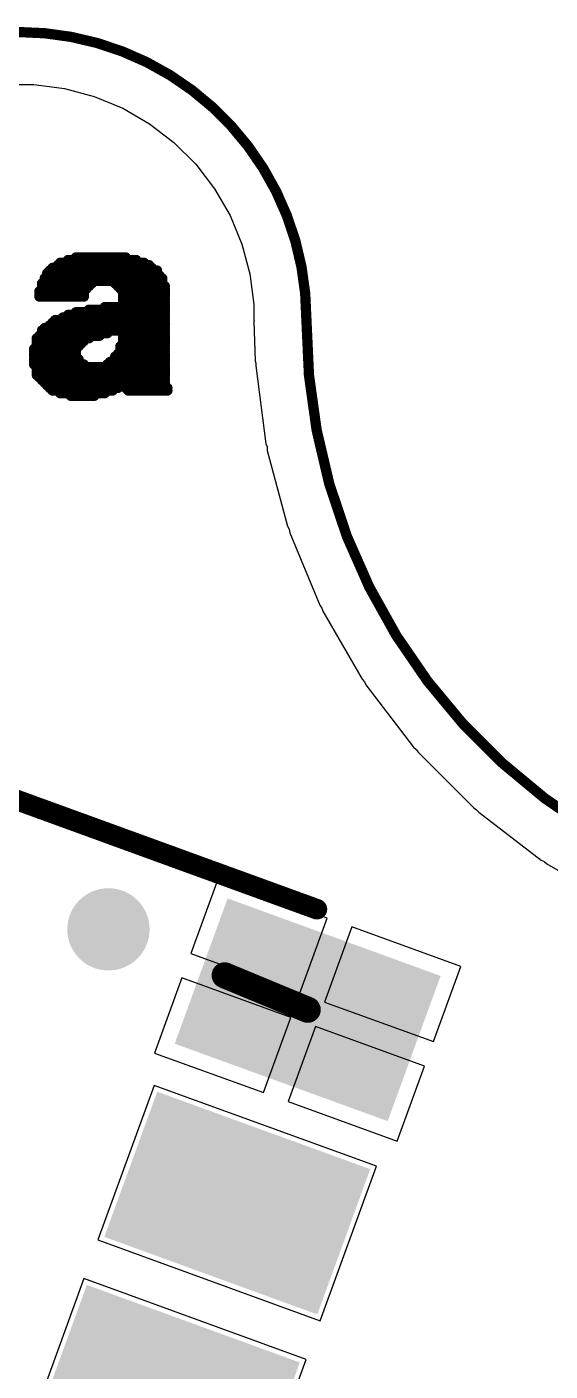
# Model space of a CAD drawing. Header units: millimetres. Extents: x 0 to 5337, y 0 to 5380.
# Drawn here: x 34.51 to 39.59, y 35.5 to 48.58 of the extents above; entities that cross this region are included whole.
import ezdxf

# ---------------------------------------------------------------- set-up
doc = ezdxf.new("R2010")
doc.units = ezdxf.units.MM
for name, color, linetype in [('BottomLayer', 5, 'Continuous'), ('Mechanical2', 216, 'Continuous'), ('TopLayer', 1, 'Continuous'), ('TopOverlay', 2, 'Continuous'), ('TopPaste', 8, 'Continuous'), ('TopSolder', 216, 'Continuous'), ('ViaHoleLayer', 16, 'Continuous')]:
    doc.layers.add(name, color=color, linetype=linetype)

msp = doc.modelspace()

# ---------------------------------------------------------------- hatches: boundary and pattern name
at = {"layer": 'BottomLayer'}
h = msp.add_hatch(color=5, dxfattribs=at)
edge = h.paths.add_edge_path()
edge.add_arc((35.3, 39.8), 0.4, 0, 360)
at = {"layer": 'TopLayer'}
h = msp.add_hatch(color=1, dxfattribs=at)
edge = h.paths.add_edge_path()
edge.add_arc((35.3, 39.8), 0.4, 0, 360)
for points in [[(38.398, 39.286), (37.954, 38.065), (36.074, 38.749), (36.519, 39.97)], [(37.714, 37.407), (37.269, 36.185), (35.39, 36.869), (35.835, 38.091)], [(37.03, 35.528), (36.585, 34.306), (34.706, 34.99), (35.151, 36.212)]]:
    msp.add_hatch(color=1, dxfattribs=at).paths.add_polyline_path(points)
at = {"layer": 'TopPaste'}
for points in [[(38.398, 39.286), (37.954, 38.065), (36.074, 38.749), (36.519, 39.97)], [(37.714, 37.407), (37.269, 36.185), (35.39, 36.869), (35.835, 38.091)], [(37.03, 35.528), (36.585, 34.306), (34.706, 34.99), (35.151, 36.212)]]:
    msp.add_hatch(color=8, dxfattribs=at).paths.add_polyline_path(points)
at = {"layer": 'TopSolder'}
for points in [[(38.528, 39.347), (38.014, 37.935), (35.944, 38.688), (36.458, 40.101)], [(37.844, 37.468), (37.33, 36.055), (35.26, 36.809), (35.774, 38.221)], [(37.16, 35.588), (36.646, 34.176), (34.576, 34.929), (35.09, 36.342)]]:
    msp.add_hatch(color=216, dxfattribs=at).paths.add_polyline_path(points)
at = {"layer": 'ViaHoleLayer'}
h = msp.add_hatch(color=16, dxfattribs=at)
edge = h.paths.add_edge_path()
edge.add_arc((35.3, 39.8), 0.2, 0, 360)

# ---------------------------------------------------------------- linework, layer by layer
at = {"layer": 'BottomLayer'}
for p, q in [((34.424, 48.017), (34.574, 48.017)), ((34.574, 48.017), (34.872, 47.978)), ((34.872, 47.978), (35.162, 47.9)), ((35.162, 47.9), (35.439, 47.786)), ((35.439, 47.786), (35.699, 47.635)), ((35.699, 47.635), (35.937, 47.453)), ((35.937, 47.453), (36.149, 47.241)), ((36.149, 47.241), (36.332, 47.002)), ((36.332, 47.002), (36.482, 46.743)), ((36.482, 46.743), (36.597, 46.465)), ((36.597, 46.465), (36.675, 46.175)), ((36.675, 46.175), (36.714, 45.878)), ((36.714, 45.878), (36.714, 45.728)), ((36.714, 45.728), (36.716, 45.719)), ((36.716, 45.719), (36.714, 45.711)), ((36.714, 45.711), (36.727, 45.33)), ((36.727, 45.33), (36.732, 45.305)), ((36.732, 45.305), (36.731, 45.28)), ((36.731, 45.28), (36.83, 44.523)), ((36.83, 44.523), (36.841, 44.492)), ((36.841, 44.492), (36.843, 44.458)), ((36.843, 44.458), (37.041, 43.721)), ((37.041, 43.721), (37.056, 43.691)), ((37.056, 43.691), (37.062, 43.658)), ((37.062, 43.658), (37.354, 42.953)), ((37.354, 42.953), (37.373, 42.925)), ((37.373, 42.925), (37.384, 42.894)), ((37.384, 42.894), (37.765, 42.233)), ((37.765, 42.233), (37.787, 42.208)), ((37.787, 42.208), (37.802, 42.177)), ((37.802, 42.177), (38.266, 41.572)), ((38.266, 41.572), (38.292, 41.55)), ((38.292, 41.55), (38.31, 41.522)), ((38.31, 41.522), (38.85, 40.983)), ((38.85, 40.983), (38.878, 40.964)), ((38.878, 40.964), (38.9, 40.939)), ((38.9, 40.939), (39.505, 40.474)), ((39.505, 40.474), (39.535, 40.459)), ((39.535, 40.459), (39.561, 40.437)), ((39.561, 40.437), (40.221, 40.056))]:
    msp.add_line(p, q, dxfattribs=at)
at = {"layer": 'Mechanical2', "const_width": 0.1}
for points in [[(34.424, 48.527, -0.414214), (37.224, 45.728)], [(43.055, 39.896, -0.414214), (37.224, 45.728)]]:
    msp.add_lwpolyline(points, format="xyb", dxfattribs=at)
at = {"layer": 'Mechanical2', "const_width": 0.05}
msp.add_lwpolyline([(37.199, 45.728, 1), (37.249, 45.728, 1)], format="xyb", close=True, dxfattribs=at)
msp.add_lwpolyline([(37.199, 45.728, 1), (37.249, 45.728, 1)], format="xyb", close=True, dxfattribs=at)
at = {"layer": 'TopLayer'}
for p, q in [((34.424, 48.017), (34.574, 48.017)), ((34.574, 48.017), (34.872, 47.978)), ((34.872, 47.978), (35.162, 47.9)), ((35.162, 47.9), (35.439, 47.786)), ((35.439, 47.786), (35.699, 47.635)), ((35.699, 47.635), (35.937, 47.453)), ((35.937, 47.453), (36.149, 47.241)), ((36.149, 47.241), (36.332, 47.002)), ((36.332, 47.002), (36.482, 46.743)), ((36.482, 46.743), (36.597, 46.465)), ((36.597, 46.465), (36.675, 46.175)), ((36.675, 46.175), (36.714, 45.878)), ((36.714, 45.878), (36.714, 45.728)), ((36.714, 45.728), (36.716, 45.719)), ((36.716, 45.719), (36.714, 45.711)), ((36.714, 45.711), (36.727, 45.33)), ((36.727, 45.33), (36.732, 45.305)), ((36.732, 45.305), (36.731, 45.28)), ((36.731, 45.28), (36.83, 44.523)), ((36.83, 44.523), (36.841, 44.492)), ((36.841, 44.492), (36.843, 44.458)), ((36.843, 44.458), (37.041, 43.721)), ((37.041, 43.721), (37.056, 43.691)), ((37.056, 43.691), (37.062, 43.658)), ((37.062, 43.658), (37.354, 42.953)), ((37.354, 42.953), (37.373, 42.925)), ((37.373, 42.925), (37.384, 42.894)), ((37.384, 42.894), (37.765, 42.233)), ((37.765, 42.233), (37.787, 42.208)), ((37.787, 42.208), (37.802, 42.177)), ((37.802, 42.177), (38.266, 41.572)), ((38.266, 41.572), (38.292, 41.55)), ((38.292, 41.55), (38.31, 41.522)), ((38.31, 41.522), (38.85, 40.983)), ((38.85, 40.983), (38.878, 40.964)), ((38.878, 40.964), (38.9, 40.939)), ((38.9, 40.939), (39.505, 40.474)), ((39.505, 40.474), (39.535, 40.459)), ((39.535, 40.459), (39.561, 40.437)), ((39.561, 40.437), (40.221, 40.056)), ((36.367, 40.296), (36.101, 39.566)), ((37.426, 39.91), (36.367, 40.296)), ((37.16, 39.18), (37.426, 39.91)), ((37.665, 39.824), (37.399, 39.093)), ((38.724, 39.438), (37.665, 39.824)), ((36.101, 39.566), (37.16, 39.18)), ((38.458, 38.708), (38.724, 39.438)), ((36.014, 39.327), (35.749, 38.597)), ((37.073, 38.942), (36.014, 39.327)), ((37.399, 39.093), (38.458, 38.708)), ((36.808, 38.212), (37.073, 38.942)), ((37.312, 38.855), (37.046, 38.125)), ((38.371, 38.469), (37.312, 38.855)), ((35.749, 38.597), (36.808, 38.212)), ((38.105, 37.739), (38.371, 38.469)), ((35.745, 38.283), (35.198, 36.78)), ((37.906, 37.497), (35.745, 38.283)), ((37.046, 38.125), (38.105, 37.739)), ((37.359, 35.993), (37.906, 37.497)), ((35.198, 36.78), (37.359, 35.993)), ((35.061, 36.404), (34.514, 34.9)), ((37.222, 35.617), (35.061, 36.404)), ((37.048, 35.138), (37.222, 35.617))]:
    msp.add_line(p, q, dxfattribs=at)
at = {"layer": 'TopLayer', "const_width": 0.254}
msp.add_lwpolyline([(36.429, 39.353), (37.236, 39.018)], dxfattribs=at)
at = {"layer": 'TopLayer', "const_width": 0.127}
for points in [[(36.366, 39.353, 1), (36.493, 39.353, 1)], [(37.173, 39.018, 1), (37.3, 39.018, 1)]]:
    msp.add_lwpolyline(points, format="xyb", close=True, dxfattribs=at)
at = {"layer": 'TopOverlay'}
for points, const_width in [([(34.756, 46.233), (35.721, 46.233)], 0.1), ([(34.807, 46.259), (35.696, 46.259)], 0.1), ([(34.832, 46.284), (35.645, 46.284)], 0.1), ([(34.908, 46.31), (35.569, 46.31)], 0.1), ([(34.984, 46.335), (35.467, 46.335)], 0.1), ([(34.68, 46.132), (35.823, 46.132)], 0.1), ([(34.68, 46.106), (35.823, 46.106)], 0.1), ([(34.705, 46.183), (35.772, 46.183)], 0.1), ([(34.705, 46.157), (35.797, 46.157)], 0.1), ([(34.73, 46.208), (35.772, 46.208)], 0.1), ([(34.629, 46.005), (35.061, 46.005)], 0.1), ([(34.629, 45.979), (35.061, 45.979)], 0.1), ([(34.654, 46.081), (35.137, 46.081)], 0.1), ([(34.654, 46.056), (35.111, 46.056)], 0.1), ([(34.654, 46.03), (35.086, 46.03)], 0.1), ([(35.365, 46.081), (35.823, 46.081)], 0.1), ([(35.391, 46.056), (35.848, 46.056)], 0.1), ([(35.416, 46.03), (35.848, 46.03)], 0.1), ([(35.442, 46.005), (35.848, 46.005)], 0.1), ([(35.442, 45.979), (35.848, 45.979)], 0.1), ([(34.629, 45.954), (35.061, 45.954)], 0.1), ([(35.264, 45.852), (35.848, 45.852)], 0.1), ([(35.442, 45.954), (35.848, 45.954)], 0.1), ([(35.442, 45.929), (35.848, 45.929)], 0.1), ([(35.442, 45.903), (35.848, 45.903)], 0.1), ([(35.442, 45.878), (35.848, 45.878)], 0.1), ([(34.781, 45.725), (35.848, 45.725)], 0.1), ([(34.857, 45.751), (35.848, 45.751)], 0.1), ([(34.908, 45.776), (35.848, 45.776)], 0.1), ([(34.984, 45.802), (35.848, 45.802)], 0.1), ([(35.111, 45.827), (35.848, 45.827)], 0.1), ([(34.654, 45.624), (35.391, 45.624)], 0.1), ([(34.654, 45.598), (35.289, 45.598)], 0.1), ([(34.68, 45.649), (35.848, 45.649)], 0.1), ([(34.73, 45.675), (35.848, 45.675)], 0.1), ([(34.756, 45.7), (35.848, 45.7)], 0.1), ([(35.442, 45.624), (35.848, 45.624)], 0.1), ([(35.442, 45.598), (35.848, 45.598)], 0.1), ([(22.291, 45.468), (37.326, 39.996)], 0.2), ([(34.578, 45.446), (34.984, 45.446)], 0.1), ([(34.603, 45.548), (35.111, 45.548)], 0.1), ([(34.603, 45.522), (35.061, 45.522)], 0.1), ([(34.603, 45.497), (35.035, 45.497)], 0.1), ([(34.603, 45.471), (35.01, 45.471)], 0.1), ([(34.629, 45.573), (35.213, 45.573)], 0.1), ([(35.416, 45.471), (35.848, 45.471)], 0.1), ([(35.416, 45.446), (35.848, 45.446)], 0.1), ([(35.442, 45.573), (35.848, 45.573)], 0.1), ([(35.442, 45.548), (35.848, 45.548)], 0.1), ([(35.442, 45.522), (35.848, 45.522)], 0.1), ([(35.442, 45.497), (35.848, 45.497)], 0.1), ([(34.578, 45.421), (34.984, 45.421)], 0.1), ([(34.578, 45.395), (34.984, 45.395)], 0.1), ([(34.578, 45.37), (34.984, 45.37)], 0.1), ([(34.578, 45.344), (35.01, 45.344)], 0.1), ([(34.578, 45.319), (35.01, 45.319)], 0.1), ([(35.315, 45.319), (35.848, 45.319)], 0.1), ([(35.365, 45.37), (35.848, 45.37)], 0.1), ([(35.365, 45.344), (35.848, 45.344)], 0.1), ([(35.391, 45.395), (35.848, 45.395)], 0.1), ([(35.416, 45.421), (35.848, 45.421)], 0.1), ([(34.578, 45.294), (35.061, 45.294)], 0.1), ([(34.603, 45.268), (35.848, 45.268)], 0.1), ([(34.603, 45.243), (35.848, 45.243)], 0.1), ([(34.603, 45.217), (35.848, 45.217)], 0.1), ([(34.603, 45.192), (35.848, 45.192)], 0.1), ([(35.289, 45.294), (35.848, 45.294)], 0.1), ([(34.629, 45.167), (35.848, 45.167)], 0.1), ([(34.654, 45.141), (35.848, 45.141)], 0.1), ([(34.68, 45.116), (35.848, 45.116)], 0.1), ([(34.705, 45.09), (35.416, 45.09)], 0.1), ([(34.73, 45.065), (35.391, 45.065)], 0.1), ([(35.467, 45.09), (35.848, 45.09)], 0.1), ([(35.467, 45.065), (35.873, 45.065)], 0.1), ([(34.756, 45.04), (35.34, 45.04)], 0.1), ([(34.832, 45.014), (35.264, 45.014)], 0.1), ([(34.934, 44.989), (35.162, 44.989)], 0.1), ([(35.492, 45.04), (35.873, 45.04)], 0.1)]:
    msp.add_lwpolyline(points, dxfattribs=dict(at, const_width=const_width))
for points, const_width in [([(34.731, 46.233, 1), (34.781, 46.233, 1)], 0.05), ([(34.782, 46.259, 1), (34.832, 46.259, 1)], 0.05), ([(34.807, 46.284, 1), (34.857, 46.284, 1)], 0.05), ([(34.883, 46.31, 1), (34.933, 46.31, 1)], 0.05), ([(34.959, 46.335, 1), (35.009, 46.335, 1)], 0.05), ([(35.442, 46.335, 1), (35.492, 46.335, 1)], 0.05), ([(35.544, 46.31, 1), (35.594, 46.31, 1)], 0.05), ([(35.62, 46.284, 1), (35.67, 46.284, 1)], 0.05), ([(35.671, 46.259, 1), (35.721, 46.259, 1)], 0.05), ([(35.696, 46.233, 1), (35.746, 46.233, 1)], 0.05), ([(34.655, 46.132, 1), (34.705, 46.132, 1)], 0.05), ([(34.655, 46.106, 1), (34.705, 46.106, 1)], 0.05), ([(34.68, 46.183, 1), (34.73, 46.183, 1)], 0.05), ([(34.68, 46.157, 1), (34.73, 46.157, 1)], 0.05), ([(34.705, 46.208, 1), (34.755, 46.208, 1)], 0.05), ([(35.747, 46.208, 1), (35.797, 46.208, 1)], 0.05), ([(35.747, 46.183, 1), (35.797, 46.183, 1)], 0.05), ([(35.772, 46.157, 1), (35.822, 46.157, 1)], 0.05), ([(35.798, 46.132, 1), (35.848, 46.132, 1)], 0.05), ([(35.798, 46.106, 1), (35.848, 46.106, 1)], 0.05), ([(34.604, 46.005, 1), (34.654, 46.005, 1)], 0.05), ([(34.604, 45.979, 1), (34.654, 45.979, 1)], 0.05), ([(34.629, 46.081, 1), (34.679, 46.081, 1)], 0.05), ([(34.629, 46.056, 1), (34.679, 46.056, 1)], 0.05), ([(34.629, 46.03, 1), (34.679, 46.03, 1)], 0.05), ([(35.036, 46.005, 1), (35.086, 46.005, 1)], 0.05), ([(35.036, 45.979, 1), (35.086, 45.979, 1)], 0.05), ([(35.061, 46.03, 1), (35.111, 46.03, 1)], 0.05), ([(35.086, 46.056, 1), (35.136, 46.056, 1)], 0.05), ([(35.112, 46.081, 1), (35.162, 46.081, 1)], 0.05), ([(35.34, 46.081, 1), (35.39, 46.081, 1)], 0.05), ([(35.366, 46.056, 1), (35.416, 46.056, 1)], 0.05), ([(35.391, 46.03, 1), (35.441, 46.03, 1)], 0.05), ([(35.417, 46.005, 1), (35.467, 46.005, 1)], 0.05), ([(35.417, 45.979, 1), (35.467, 45.979, 1)], 0.05), ([(35.798, 46.081, 1), (35.848, 46.081, 1)], 0.05), ([(35.823, 46.056, 1), (35.873, 46.056, 1)], 0.05), ([(35.823, 46.03, 1), (35.873, 46.03, 1)], 0.05), ([(35.823, 46.005, 1), (35.873, 46.005, 1)], 0.05), ([(35.823, 45.979, 1), (35.873, 45.979, 1)], 0.05), ([(34.604, 45.954, 1), (34.654, 45.954, 1)], 0.05), ([(35.036, 45.954, 1), (35.086, 45.954, 1)], 0.05), ([(35.239, 45.852, 1), (35.289, 45.852, 1)], 0.05), ([(35.417, 45.954, 1), (35.467, 45.954, 1)], 0.05), ([(35.417, 45.929, 1), (35.467, 45.929, 1)], 0.05), ([(35.417, 45.903, 1), (35.467, 45.903, 1)], 0.05), ([(35.417, 45.878, 1), (35.467, 45.878, 1)], 0.05), ([(35.823, 45.954, 1), (35.873, 45.954, 1)], 0.05), ([(35.823, 45.929, 1), (35.873, 45.929, 1)], 0.05), ([(35.823, 45.903, 1), (35.873, 45.903, 1)], 0.05), ([(35.823, 45.878, 1), (35.873, 45.878, 1)], 0.05), ([(35.823, 45.852, 1), (35.873, 45.852, 1)], 0.05), ([(34.756, 45.725, 1), (34.806, 45.725, 1)], 0.05), ([(34.832, 45.751, 1), (34.882, 45.751, 1)], 0.05), ([(34.883, 45.776, 1), (34.933, 45.776, 1)], 0.05), ([(34.959, 45.802, 1), (35.009, 45.802, 1)], 0.05), ([(35.086, 45.827, 1), (35.136, 45.827, 1)], 0.05), ([(35.823, 45.827, 1), (35.873, 45.827, 1)], 0.05), ([(35.823, 45.802, 1), (35.873, 45.802, 1)], 0.05), ([(35.823, 45.776, 1), (35.873, 45.776, 1)], 0.05), ([(35.823, 45.751, 1), (35.873, 45.751, 1)], 0.05), ([(35.823, 45.725, 1), (35.873, 45.725, 1)], 0.05), ([(34.629, 45.624, 1), (34.679, 45.624, 1)], 0.05), ([(34.629, 45.598, 1), (34.679, 45.598, 1)], 0.05), ([(34.655, 45.649, 1), (34.705, 45.649, 1)], 0.05), ([(34.705, 45.675, 1), (34.755, 45.675, 1)], 0.05), ([(34.731, 45.7, 1), (34.781, 45.7, 1)], 0.05), ([(35.264, 45.598, 1), (35.314, 45.598, 1)], 0.05), ([(35.366, 45.624, 1), (35.416, 45.624, 1)], 0.05), ([(35.417, 45.624, 1), (35.467, 45.624, 1)], 0.05), ([(35.417, 45.598, 1), (35.467, 45.598, 1)], 0.05), ([(35.823, 45.7, 1), (35.873, 45.7, 1)], 0.05), ([(35.823, 45.675, 1), (35.873, 45.675, 1)], 0.05), ([(35.823, 45.649, 1), (35.873, 45.649, 1)], 0.05), ([(35.823, 45.624, 1), (35.873, 45.624, 1)], 0.05), ([(35.823, 45.598, 1), (35.873, 45.598, 1)], 0.05), ([(34.553, 45.446, 1), (34.603, 45.446, 1)], 0.05), ([(34.578, 45.548, 1), (34.628, 45.548, 1)], 0.05), ([(34.578, 45.522, 1), (34.628, 45.522, 1)], 0.05), ([(34.578, 45.497, 1), (34.628, 45.497, 1)], 0.05), ([(34.578, 45.471, 1), (34.628, 45.471, 1)], 0.05), ([(34.604, 45.573, 1), (34.654, 45.573, 1)], 0.05), ([(34.959, 45.446, 1), (35.009, 45.446, 1)], 0.05), ([(34.985, 45.471, 1), (35.035, 45.471, 1)], 0.05), ([(35.01, 45.497, 1), (35.06, 45.497, 1)], 0.05), ([(35.036, 45.522, 1), (35.086, 45.522, 1)], 0.05), ([(35.086, 45.548, 1), (35.136, 45.548, 1)], 0.05), ([(35.188, 45.573, 1), (35.238, 45.573, 1)], 0.05), ([(35.391, 45.471, 1), (35.441, 45.471, 1)], 0.05), ([(35.391, 45.446, 1), (35.441, 45.446, 1)], 0.05), ([(35.417, 45.573, 1), (35.467, 45.573, 1)], 0.05), ([(35.417, 45.548, 1), (35.467, 45.548, 1)], 0.05), ([(35.417, 45.522, 1), (35.467, 45.522, 1)], 0.05), ([(35.417, 45.497, 1), (35.467, 45.497, 1)], 0.05), ([(35.823, 45.573, 1), (35.873, 45.573, 1)], 0.05), ([(35.823, 45.548, 1), (35.873, 45.548, 1)], 0.05), ([(35.823, 45.522, 1), (35.873, 45.522, 1)], 0.05), ([(35.823, 45.497, 1), (35.873, 45.497, 1)], 0.05), ([(35.823, 45.471, 1), (35.873, 45.471, 1)], 0.05), ([(35.823, 45.446, 1), (35.873, 45.446, 1)], 0.05), ([(34.553, 45.421, 1), (34.603, 45.421, 1)], 0.05), ([(34.553, 45.395, 1), (34.603, 45.395, 1)], 0.05), ([(34.553, 45.37, 1), (34.603, 45.37, 1)], 0.05), ([(34.553, 45.344, 1), (34.603, 45.344, 1)], 0.05), ([(34.553, 45.319, 1), (34.603, 45.319, 1)], 0.05), ([(34.959, 45.421, 1), (35.009, 45.421, 1)], 0.05), ([(34.959, 45.395, 1), (35.009, 45.395, 1)], 0.05), ([(34.959, 45.37, 1), (35.009, 45.37, 1)], 0.05), ([(34.985, 45.344, 1), (35.035, 45.344, 1)], 0.05), ([(34.985, 45.319, 1), (35.035, 45.319, 1)], 0.05), ([(35.29, 45.319, 1), (35.34, 45.319, 1)], 0.05), ([(35.34, 45.37, 1), (35.39, 45.37, 1)], 0.05), ([(35.34, 45.344, 1), (35.39, 45.344, 1)], 0.05), ([(35.366, 45.395, 1), (35.416, 45.395, 1)], 0.05), ([(35.391, 45.421, 1), (35.441, 45.421, 1)], 0.05), ([(35.823, 45.421, 1), (35.873, 45.421, 1)], 0.05), ([(35.823, 45.395, 1), (35.873, 45.395, 1)], 0.05), ([(35.823, 45.37, 1), (35.873, 45.37, 1)], 0.05), ([(35.823, 45.344, 1), (35.873, 45.344, 1)], 0.05), ([(35.823, 45.319, 1), (35.873, 45.319, 1)], 0.05), ([(34.553, 45.294, 1), (34.603, 45.294, 1)], 0.05), ([(34.578, 45.268, 1), (34.628, 45.268, 1)], 0.05), ([(34.578, 45.243, 1), (34.628, 45.243, 1)], 0.05), ([(34.578, 45.217, 1), (34.628, 45.217, 1)], 0.05), ([(34.578, 45.192, 1), (34.628, 45.192, 1)], 0.05), ([(35.036, 45.294, 1), (35.086, 45.294, 1)], 0.05), ([(35.264, 45.294, 1), (35.314, 45.294, 1)], 0.05), ([(35.823, 45.294, 1), (35.873, 45.294, 1)], 0.05), ([(35.823, 45.268, 1), (35.873, 45.268, 1)], 0.05), ([(35.823, 45.243, 1), (35.873, 45.243, 1)], 0.05), ([(35.823, 45.217, 1), (35.873, 45.217, 1)], 0.05), ([(35.823, 45.192, 1), (35.873, 45.192, 1)], 0.05), ([(34.604, 45.167, 1), (34.654, 45.167, 1)], 0.05), ([(34.629, 45.141, 1), (34.679, 45.141, 1)], 0.05), ([(34.655, 45.116, 1), (34.705, 45.116, 1)], 0.05), ([(34.68, 45.09, 1), (34.73, 45.09, 1)], 0.05), ([(34.705, 45.065, 1), (34.755, 45.065, 1)], 0.05), ([(35.366, 45.065, 1), (35.416, 45.065, 1)], 0.05), ([(35.391, 45.09, 1), (35.441, 45.09, 1)], 0.05), ([(35.442, 45.09, 1), (35.492, 45.09, 1)], 0.05), ([(35.442, 45.065, 1), (35.492, 45.065, 1)], 0.05), ([(35.823, 45.167, 1), (35.873, 45.167, 1)], 0.05), ([(35.823, 45.141, 1), (35.873, 45.141, 1)], 0.05), ([(35.823, 45.116, 1), (35.873, 45.116, 1)], 0.05), ([(35.823, 45.09, 1), (35.873, 45.09, 1)], 0.05), ([(35.848, 45.065, 1), (35.898, 45.065, 1)], 0.05), ([(34.731, 45.04, 1), (34.781, 45.04, 1)], 0.05), ([(34.807, 45.014, 1), (34.857, 45.014, 1)], 0.05), ([(34.909, 44.989, 1), (34.959, 44.989, 1)], 0.05), ([(35.137, 44.989, 1), (35.187, 44.989, 1)], 0.05), ([(35.239, 45.014, 1), (35.289, 45.014, 1)], 0.05), ([(35.315, 45.04, 1), (35.365, 45.04, 1)], 0.05), ([(35.467, 45.04, 1), (35.517, 45.04, 1)], 0.05), ([(35.848, 45.04, 1), (35.898, 45.04, 1)], 0.05), ([(37.276, 39.996, 1), (37.376, 39.996, 1)], 0.1)]:
    msp.add_lwpolyline(points, format="xyb", close=True, dxfattribs=dict(at, const_width=const_width))

doc.saveas('drawing.dxf')
